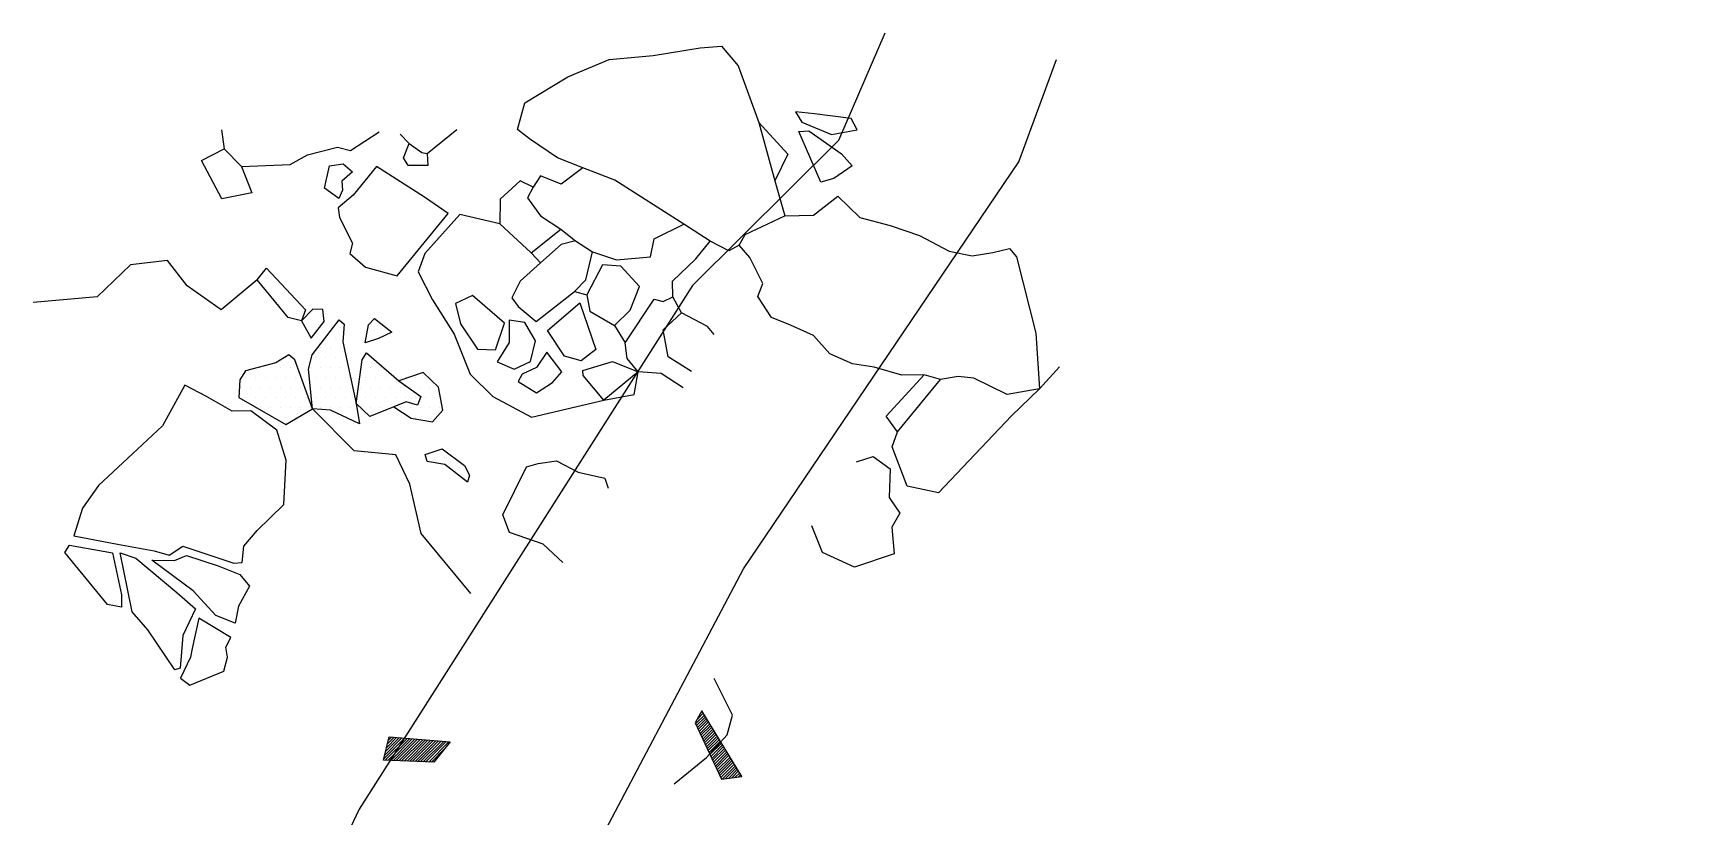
# Model space of a CAD drawing. Header units: metres. Extents: x 0.77 to 2.85, y -20.31 to -16.97.
# Drawn here: x 0.772 to 2.846, y -17.95 to -16.968 of the extents above; entities that cross this region are included whole.
import ezdxf

# ---------------------------------------------------------------- set-up
doc = ezdxf.new("R2010")
doc.units = ezdxf.units.M
doc.header["$LTSCALE"] = 25
doc.header["$MEASUREMENT"] = 0
doc.linetypes.add('STRICHPUNKTX2', pattern=[2, 1, -0.5, 0, -0.5])
doc.layers.get('0').update_dxf_attribs({"linetype": 'CONTINUOUS'})
for name, color, linetype in [('BEFUND', 1, 'CONTINUOUS'), ('GRABUNGSGRENZE', 3, 'STRICHPUNKTX2'), ('KNOCHEN', 2, 'CONTINUOUS'), ('STEINE', 4, 'CONTINUOUS'), ('STEINESCHRAFF', 4, 'CONTINUOUS')]:
    doc.layers.add(name, color=color, linetype=linetype)

# ---------------------------------------------------------------- blocks, each defined once
blk = doc.blocks.new('*X7')
at = {"color": 0}
for p, q in [((160.14, -1783.34), (161.24, -1782.25)), ((160.25, -1783.58), (161.37, -1782.47)), ((160.32, -1782.81), (161.1, -1782.03)), ((160.37, -1783.82), (161.5, -1782.69)), ((160.48, -1784.07), (161.64, -1782.9)), ((160.59, -1784.31), (161.77, -1783.12)), ((160.7, -1784.55), (161.91, -1783.34)), ((160.73, -1782.04), (160.97, -1781.81)), ((160.82, -1784.79), (162.04, -1783.56)), ((121.08, -1787.75), (123.68, -1785.15)), ((121.2, -1787.28), (123.36, -1785.12)), ((121.28, -1787.91), (124.01, -1785.18)), ((121.31, -1786.81), (123.03, -1785.1)), ((121.43, -1786.34), (122.7, -1785.07)), ((121.55, -1785.87), (122.38, -1785.04)), ((121.62, -1787.92), (124.34, -1785.2)), ((121.66, -1785.4), (122.05, -1785.02)), ((121.96, -1787.93), (124.66, -1785.23)), ((122.3, -1787.95), (124.99, -1785.26)), ((122.64, -1787.96), (125.32, -1785.28)), ((122.98, -1787.98), (125.64, -1785.31)), ((123.32, -1787.99), (125.97, -1785.34)), ((123.66, -1788.01), (126.3, -1785.37)), ((124, -1788.02), (126.62, -1785.39)), ((124.33, -1788.04), (126.95, -1785.42)), ((124.67, -1788.05), (127.28, -1785.45)), ((125.01, -1788.06), (127.61, -1785.47)), ((125.35, -1788.08), (127.93, -1785.5)), ((125.69, -1788.09), (128.26, -1785.53)), ((126.03, -1788.11), (128.59, -1785.55)), ((126.37, -1788.12), (128.91, -1785.58)), ((126.71, -1788.14), (129.24, -1785.61)), ((160.93, -1785.03), (162.18, -1783.78)), ((161.04, -1785.27), (162.31, -1784)), ((161.15, -1785.51), (162.44, -1784.22)), ((161.27, -1785.75), (162.58, -1784.44)), ((161.38, -1785.99), (162.71, -1784.66)), ((161.49, -1786.23), (162.85, -1784.88)), ((161.61, -1786.47), (162.98, -1785.1)), ((161.72, -1786.71), (163.12, -1785.32)), ((161.83, -1786.95), (163.25, -1785.54)), ((127.05, -1788.15), (128.71, -1786.48)), ((161.94, -1787.2), (163.38, -1785.76)), ((162.06, -1787.44), (163.52, -1785.98)), ((162.17, -1787.68), (163.65, -1786.19)), ((162.28, -1787.92), (163.79, -1786.41)), ((162.4, -1788.16), (163.92, -1786.63)), ((162.51, -1788.4), (164.06, -1786.85)), ((162.62, -1788.64), (164.19, -1787.07)), ((162.73, -1788.88), (164.32, -1787.29)), ((162.85, -1789.12), (164.46, -1787.51)), ((162.96, -1789.36), (164.59, -1787.73)), ((163.07, -1789.6), (164.73, -1787.95)), ((163.18, -1789.84), (164.86, -1788.17)), ((163.3, -1790.08), (164.99, -1788.39)), ((163.47, -1790.27), (165.13, -1788.61)), ((163.88, -1790.21), (165.26, -1788.83)), ((164.29, -1790.15), (165.4, -1789.05)), ((164.7, -1790.1), (165.53, -1789.26)), ((165.11, -1790.04), (165.67, -1789.48)), ((165.52, -1789.98), (165.8, -1789.7)), ((165.93, -1789.93), (165.93, -1789.92)), ((119.14, -1807.73), (124.42, -1802.45)), ((119.33, -1807.89), (124.51, -1802.71)), ((119.53, -1808.04), (124.6, -1802.98)), ((119.72, -1808.2), (124.68, -1803.24)), ((119.92, -1808.36), (124.77, -1803.51)), ((120.11, -1808.52), (124.86, -1803.77)), ((118.95, -1807.57), (121.91, -1804.61)), ((120.31, -1808.68), (123.91, -1805.08)), ((120.5, -1808.84), (122.52, -1806.82)), ((120.69, -1809), (121.12, -1808.57))]:
    blk.add_line(p, q, dxfattribs=at)
blk = doc.blocks.new('*X8')
at = {"color": 0}
for p, q in [((115.625, -1733.75), (115.625, -1733.75)), ((115, -1735), (115, -1735)), ((108.75, -1737.5), (108.75, -1737.5)), ((112.5, -1737.5), (112.5, -1737.5)), ((113.125, -1736.25), (113.125, -1736.25)), ((113.75, -1737.5), (113.75, -1737.5)), ((114.375, -1736.25), (114.375, -1736.25)), ((115, -1737.5), (115, -1737.5)), ((115.625, -1736.25), (115.625, -1736.25)), ((116.25, -1737.5), (116.25, -1737.5)), ((118.75, -1737.5), (118.75, -1737.5)), ((103.75, -1740), (103.75, -1740)), ((105, -1740), (105, -1740)), ((105.625, -1738.75), (105.625, -1738.75)), ((106.25, -1740), (106.25, -1740)), ((106.875, -1738.75), (106.875, -1738.75)), ((107.5, -1740), (107.5, -1740)), ((108.125, -1738.75), (108.125, -1738.75)), ((108.75, -1740), (108.75, -1740)), ((109.375, -1738.75), (109.375, -1738.75)), ((110, -1740), (110, -1740)), ((111.875, -1738.75), (111.875, -1738.75)), ((112.5, -1740), (112.5, -1740)), ((113.125, -1738.75), (113.125, -1738.75)), ((113.75, -1740), (113.75, -1740)), ((114.375, -1738.75), (114.375, -1738.75)), ((115, -1740), (115, -1740)), ((115.625, -1738.75), (115.625, -1738.75)), ((116.25, -1740), (116.25, -1740)), ((118.75, -1740), (118.75, -1740)), ((119.375, -1738.75), (119.375, -1738.75)), ((120, -1740), (120, -1740)), ((120.625, -1738.75), (120.625, -1738.75)), ((121.25, -1740), (121.25, -1740)), ((122.5, -1740), (122.5, -1740)), ((125, -1740), (125, -1740)), ((126.25, -1740), (126.25, -1740)), ((103.125, -1741.25), (103.125, -1741.25)), ((104.375, -1741.25), (104.375, -1741.25)), ((105.625, -1741.25), (105.625, -1741.25)), ((106.875, -1741.25), (106.875, -1741.25)), ((108.125, -1741.25), (108.125, -1741.25)), ((109.375, -1741.25), (109.375, -1741.25)), ((110.625, -1741.25), (110.625, -1741.25)), ((113.125, -1741.25), (113.125, -1741.25)), ((114.375, -1741.25), (114.375, -1741.25)), ((115.625, -1741.25), (115.625, -1741.25)), ((116.875, -1741.25), (116.875, -1741.25)), ((118.125, -1741.25), (118.125, -1741.25)), ((119.375, -1741.25), (119.375, -1741.25)), ((120.625, -1741.25), (120.625, -1741.25)), ((121.875, -1741.25), (121.875, -1741.25)), ((123.125, -1741.25), (123.125, -1741.25)), ((124.375, -1741.25), (124.375, -1741.25)), ((125.625, -1741.25), (125.625, -1741.25)), ((126.875, -1741.25), (126.875, -1741.25)), ((103.75, -1742.5), (103.75, -1742.5)), ((105, -1742.5), (105, -1742.5)), ((105.625, -1743.75), (105.625, -1743.75)), ((106.25, -1742.5), (106.25, -1742.5)), ((106.875, -1743.75), (106.875, -1743.75)), ((107.5, -1742.5), (107.5, -1742.5)), ((108.125, -1743.75), (108.125, -1743.75)), ((108.75, -1742.5), (108.75, -1742.5)), ((109.375, -1743.75), (109.375, -1743.75)), ((110, -1742.5), (110, -1742.5)), ((110.625, -1743.75), (110.625, -1743.75)), ((111.25, -1742.5), (111.25, -1742.5)), ((111.875, -1743.75), (111.875, -1743.75)), ((112.5, -1742.5), (112.5, -1742.5)), ((113.125, -1743.75), (113.125, -1743.75)), ((113.75, -1742.5), (113.75, -1742.5)), ((114.375, -1743.75), (114.375, -1743.75)), ((115, -1742.5), (115, -1742.5)), ((115.625, -1743.75), (115.625, -1743.75)), ((116.25, -1742.5), (116.25, -1742.5)), ((116.875, -1743.75), (116.875, -1743.75)), ((118.75, -1742.5), (118.75, -1742.5)), ((119.375, -1743.75), (119.375, -1743.75)), ((120, -1742.5), (120, -1742.5)), ((120.625, -1743.75), (120.625, -1743.75)), ((121.25, -1742.5), (121.25, -1742.5)), ((121.875, -1743.75), (121.875, -1743.75)), ((122.5, -1742.5), (122.5, -1742.5)), ((123.125, -1743.75), (123.125, -1743.75)), ((123.75, -1742.5), (123.75, -1742.5)), ((124.375, -1743.75), (124.375, -1743.75)), ((125, -1742.5), (125, -1742.5)), ((125.625, -1743.75), (125.625, -1743.75)), ((126.25, -1742.5), (126.25, -1742.5)), ((126.875, -1743.75), (126.875, -1743.75)), ((127.5, -1742.5), (127.5, -1742.5)), ((128.125, -1743.75), (128.125, -1743.75)), ((107.5, -1745), (107.5, -1745)), ((108.75, -1745), (108.75, -1745)), ((110, -1745), (110, -1745)), ((117.5, -1745), (117.5, -1745)), ((125, -1745), (125, -1745)), ((126.25, -1745), (126.25, -1745)), ((127.5, -1745), (127.5, -1745)), ((127.5, -1750), (127.5, -1750)), ((128.75, -1750), (128.75, -1750)), ((129.375, -1751.25), (129.375, -1751.25)), ((130.625, -1751.25), (130.625, -1751.25)), ((131.25, -1752.5), (131.25, -1752.5))]:
    blk.add_line(p, q, dxfattribs=at)

msp = doc.modelspace()

# ---------------------------------------------------------------- linework, layer by layer
at = {"layer": 'BEFUND', "flags": 128}
for points in [[(1.0522, -17.2773), (1.0073, -17.3146), (0.9647, -17.2846), (0.9399, -17.253), (0.8937, -17.2585), (0.8519, -17.2986), (0.7716, -17.3055)], [(1.32, -17.6704), (1.2577, -17.5951), (1.2436, -17.5331), (1.2259, -17.4965), (1.1736, -17.4913), (1.1217, -17.439)]]:
    msp.add_lwpolyline(points, dxfattribs=at)
at = {"layer": 'GRABUNGSGRENZE', "flags": 128}
for points in [[(1.8384, -16.9681), (1.7805, -17.1027), (1.5976, -17.2843), (1.18, -17.9406), (0.9267, -18.4708)], [(2.8456, -20.0981), (2.0152, -19.3833), (1.0746, -18.7496), (1.6615, -17.6395), (2.0065, -17.1294), (2.0534, -17.001)]]:
    msp.add_lwpolyline(points, dxfattribs=at)
at = {"layer": 'KNOCHEN', "flags": 128}
for points in [[(1.6339, -17.9028), (1.6594, -17.8993), (1.6091, -17.8171), (1.6009, -17.8324), (1.6339, -17.9028)], [(1.2105, -17.879), (1.2177, -17.8499), (1.2941, -17.8562), (1.2736, -17.8816), (1.2105, -17.879)]]:
    msp.add_lwpolyline(points, dxfattribs=at)
at = {"layer": 'STEINE', "flags": 128}
for points in [[(1.6562, -17.2337), (1.6429, -17.2408), (1.6195, -17.2286), (1.5869, -17.2076), (1.5004, -17.1524), (1.4602, -17.137), (1.4286, -17.1242), (1.3935, -17.1007), (1.3783, -17.0889), (1.3875, -17.0553), (1.4416, -17.0228), (1.4931, -17.001), (1.5482, -16.996), (1.6073, -16.9865), (1.6338, -16.9845), (1.6546, -17.009), (1.6805, -17.0799), (1.7007, -17.1533), (1.7133, -17.1972)], [(1.7264, -17.0667), (1.7345, -17.0795), (1.7717, -17.0949), (1.8038, -17.0893), (1.7962, -17.075), (1.7503, -17.0693), (1.7264, -17.0667)], [(1.0078, -17.0892), (1.0108, -17.1131)], [(1.2315, -17.0947), (1.2427, -17.1065), (1.2584, -17.1177), (1.2651, -17.1188), (1.3023, -17.0888)], [(1.6805, -17.0799), (1.7171, -17.1197), (1.7007, -17.1533)], [(1.0327, -17.1351), (1.0938, -17.1327), (1.1152, -17.1205), (1.153, -17.1109), (1.1693, -17.115), (1.205, -17.0916)], [(1.2651, -17.1188), (1.2661, -17.1341), (1.2416, -17.134), (1.2355, -17.1243), (1.2427, -17.1065)], [(1.7583, -17.155), (1.7309, -17.0912), (1.7431, -17.0907), (1.7843, -17.1194), (1.7976, -17.1342), (1.7746, -17.1504), (1.7583, -17.155)], [(1.0081, -17.1758), (0.9827, -17.1278), (1.0108, -17.1131), (1.0327, -17.1351), (1.0458, -17.1682), (1.0081, -17.1758)], [(1.1544, -17.1751), (1.1366, -17.1623), (1.1427, -17.1343), (1.1601, -17.1318), (1.1718, -17.142), (1.1585, -17.1537), (1.159, -17.1649), (1.1544, -17.1751)], [(1.1544, -17.1751), (1.1366, -17.1623), (1.1427, -17.1343), (1.1601, -17.1318), (1.1718, -17.142)], [(1.2914, -17.1942), (1.2619, -17.1738), (1.2018, -17.1354), (1.1727, -17.1711), (1.1538, -17.1868), (1.1553, -17.199), (1.1716, -17.2312), (1.1685, -17.2444), (1.1878, -17.2613), (1.2275, -17.2721), (1.2914, -17.1942)], [(1.4602, -17.137), (1.4332, -17.1573), (1.4072, -17.1471), (1.398, -17.1613), (1.3908, -17.1746), (1.4071, -17.197), (1.4325, -17.2139), (1.4508, -17.2282), (1.4722, -17.242), (1.5023, -17.2523), (1.5451, -17.2483), (1.5497, -17.2259), (1.5869, -17.2076)], [(1.398, -17.1613), (1.3817, -17.1532), (1.3567, -17.176), (1.3561, -17.2071), (1.3953, -17.2434), (1.4325, -17.2139)], [(2.0324, -17.4139), (1.9916, -17.421), (1.9499, -17.4005), (1.9305, -17.3984), (1.9081, -17.4019), (1.8877, -17.3963), (1.8597, -17.3967), (1.8251, -17.3865), (1.7981, -17.3823), (1.7981, -17.3823), (1.7695, -17.37), (1.7492, -17.3471), (1.7202, -17.3338), (1.6963, -17.3245), (1.6795, -17.298), (1.6856, -17.2817), (1.6694, -17.2491), (1.6562, -17.2337), (1.6634, -17.2205), (1.7133, -17.1972), (1.749, -17.1962), (1.7796, -17.1723), (1.8071, -17.1989), (1.8453, -17.2092), (1.882, -17.2215), (1.9191, -17.2414), (1.9477, -17.2471), (1.9736, -17.2431), (1.9946, -17.238), (2.0032, -17.2482), (2.0275, -17.3441), (2.0324, -17.4139)], [(1.3561, -17.2071), (1.3062, -17.1953), (1.2623, -17.2441), (1.2541, -17.267), (1.2718, -17.3022), (1.2992, -17.3451), (1.319, -17.3956), (1.3475, -17.4232), (1.3958, -17.4493), (1.4866, -17.428), (1.5243, -17.421), (1.5295, -17.3925)], [(1.4508, -17.2282), (1.433, -17.2328), (1.407, -17.2561), (1.3819, -17.279), (1.3712, -17.2999), (1.3793, -17.3106), (1.4017, -17.3295), (1.4497, -17.2919), (1.464, -17.2772), (1.4722, -17.242)], [(1.6249, -17.3458), (1.6162, -17.3356), (1.5837, -17.3187), (1.573, -17.2983), (1.5725, -17.2789), (1.6016, -17.251), (1.6195, -17.2286)], [(1.407, -17.2561), (1.3953, -17.2434)], [(1.064, -17.2626), (1.1128, -17.3146), (1.1077, -17.3284), (1.0909, -17.3243), (1.0522, -17.2773), (1.064, -17.2626)], [(1.469, -17.3164), (1.5, -17.3343), (1.5195, -17.315), (1.5312, -17.2855), (1.5078, -17.2599), (1.4849, -17.2583), (1.465, -17.296), (1.469, -17.3164)], [(1.3218, -17.2967), (1.3009, -17.3069), (1.3069, -17.3324), (1.3282, -17.364), (1.3507, -17.3651), (1.362, -17.3315), (1.3218, -17.2967)], [(1.4497, -17.2919), (1.465, -17.296)], [(1.1077, -17.3284), (1.1199, -17.3503), (1.1362, -17.3295), (1.1347, -17.3142), (1.122, -17.3141), (1.1077, -17.3284)], [(1.4159, -17.3408), (1.4563, -17.3062), (1.4765, -17.3643), (1.4582, -17.3786), (1.4373, -17.3729), (1.4159, -17.3408)], [(1.586, -17.4125), (1.5585, -17.3946), (1.5295, -17.3925), (1.5158, -17.3756), (1.5132, -17.3562), (1.5495, -17.3013), (1.5607, -17.3044), (1.573, -17.2983)], [(1.1213, -17.3712), (1.1551, -17.3275), (1.1612, -17.3326), (1.1596, -17.355), (1.1762, -17.432), (1.1803, -17.4575), (1.1441, -17.4406), (1.1217, -17.439), (1.1167, -17.389), (1.1213, -17.3712)], [(1.1876, -17.3561), (1.1917, -17.3337), (1.1994, -17.3255), (1.2208, -17.3429), (1.2044, -17.3505), (1.1876, -17.3561)], [(1.368, -17.3559), (1.3527, -17.3799), (1.3741, -17.3891), (1.3945, -17.3794), (1.4011, -17.3535), (1.3874, -17.3305), (1.3681, -17.3279), (1.368, -17.3559)], [(1.5, -17.3343), (1.5132, -17.3562)], [(1.5962, -17.3921), (1.5672, -17.3737), (1.5607, -17.34), (1.5837, -17.3187)], [(1.0994, -17.3773), (1.0918, -17.3712), (1.0755, -17.3813), (1.0377, -17.3914), (1.0306, -17.4026), (1.0295, -17.4245), (1.0295, -17.4245), (1.088, -17.4583), (1.1217, -17.439), (1.0994, -17.3773)], [(1.1935, -17.4483), (1.1762, -17.432), (1.184, -17.3775), (1.1891, -17.3688), (1.2298, -17.4036), (1.2573, -17.4235), (1.2532, -17.4342), (1.2389, -17.4301), (1.2236, -17.4362), (1.1935, -17.4483)], [(1.3842, -17.3952), (1.3791, -17.4044), (1.402, -17.4187), (1.4224, -17.406), (1.4337, -17.3923), (1.4149, -17.3678), (1.4021, -17.3871), (1.3842, -17.3952)], [(1.4607, -17.3969), (1.4602, -17.3908), (1.4974, -17.3797), (1.5295, -17.3925), (1.4866, -17.428), (1.4607, -17.3969)], [(1.2236, -17.4362), (1.245, -17.4505), (1.272, -17.4551), (1.2848, -17.4404), (1.2792, -17.4118), (1.2604, -17.3934), (1.2298, -17.4036)], [(1.8544, -17.4676), (1.8402, -17.4482), (1.8877, -17.3963)], [(2.0574, -17.3864), (2.0324, -17.4139), (1.9972, -17.4475), (1.9057, -17.5441), (1.8665, -17.5359), (1.8478, -17.4864), (1.8544, -17.4676), (1.9081, -17.4019)], [(0.8227, -17.5979), (0.8773, -17.6082), (0.9231, -17.6169), (0.9419, -17.6221), (0.9593, -17.6109), (1.0229, -17.6324), (1.0336, -17.6314), (1.0357, -17.6111), (1.0521, -17.5912), (1.0858, -17.5587), (1.0884, -17.5031), (1.0768, -17.4654), (1.0442, -17.4414), (1.0208, -17.4418), (0.9887, -17.4234), (0.9618, -17.4091), (0.9336, -17.46), (0.8963, -17.4951), (0.8535, -17.5347), (0.8335, -17.5632), (0.8227, -17.5979)], [(1.2627, -17.4959), (1.2842, -17.4888), (1.3121, -17.5097), (1.3182, -17.522), (1.3157, -17.5306), (1.2872, -17.5086), (1.2653, -17.505), (1.2627, -17.4959)], [(1.4352, -17.6313), (1.4103, -17.6083), (1.3685, -17.5939), (1.3599, -17.5715), (1.3896, -17.5114), (1.4044, -17.5074), (1.4273, -17.5038), (1.4543, -17.5182), (1.4879, -17.5259), (1.492, -17.5381)], [(1.8029, -17.5052), (1.8238, -17.4986), (1.8452, -17.5139), (1.8441, -17.5501), (1.8573, -17.5695), (1.8471, -17.5873), (1.85, -17.6204), (1.8006, -17.6371), (1.7604, -17.6187), (1.7472, -17.5856)], [(0.8649, -17.6841), (0.8115, -17.6187), (0.8171, -17.6096), (0.8711, -17.6194), (0.8822, -17.6719), (0.8822, -17.6872), (0.8649, -17.6841)], [(0.8808, -17.6194), (0.9001, -17.6261), (0.9515, -17.669), (0.9749, -17.6894), (0.9591, -17.723), (0.9559, -17.7638), (0.9493, -17.7658), (0.9152, -17.7158), (0.8959, -17.6933), (0.8899, -17.6643), (0.8808, -17.6194)], [(1.0248, -17.7073), (1.0004, -17.6976), (0.9719, -17.667), (0.9205, -17.6286), (0.9486, -17.6287), (0.9639, -17.6226), (1.0036, -17.6354), (1.0306, -17.6462), (1.0428, -17.661), (1.0289, -17.6859), (1.0248, -17.7073)], [(0.979, -17.7011), (0.9707, -17.7393), (0.9687, -17.75), (0.9564, -17.7765), (0.9681, -17.7852), (1.0104, -17.7674), (1.0151, -17.7501), (1.013, -17.7374), (1.0192, -17.7252), (0.979, -17.7011)], [(1.5748, -17.9088), (1.6151, -17.8757), (1.6411, -17.8473), (1.6478, -17.8228), (1.6245, -17.7769)]]:
    msp.add_lwpolyline(points, dxfattribs=at)

# ---------------------------------------------------------------- block references
at = {"layer": 'KNOCHEN', "xscale": 0.01, "yscale": 0.01, "zscale": 0.01}
msp.add_blockref('*X7', (0, 0), dxfattribs=at)
at = {"layer": 'STEINESCHRAFF', "xscale": 0.01, "yscale": 0.01, "zscale": 0.01}
msp.add_blockref('*X8', (0, 0), dxfattribs=at)

doc.saveas('drawing.dxf')
